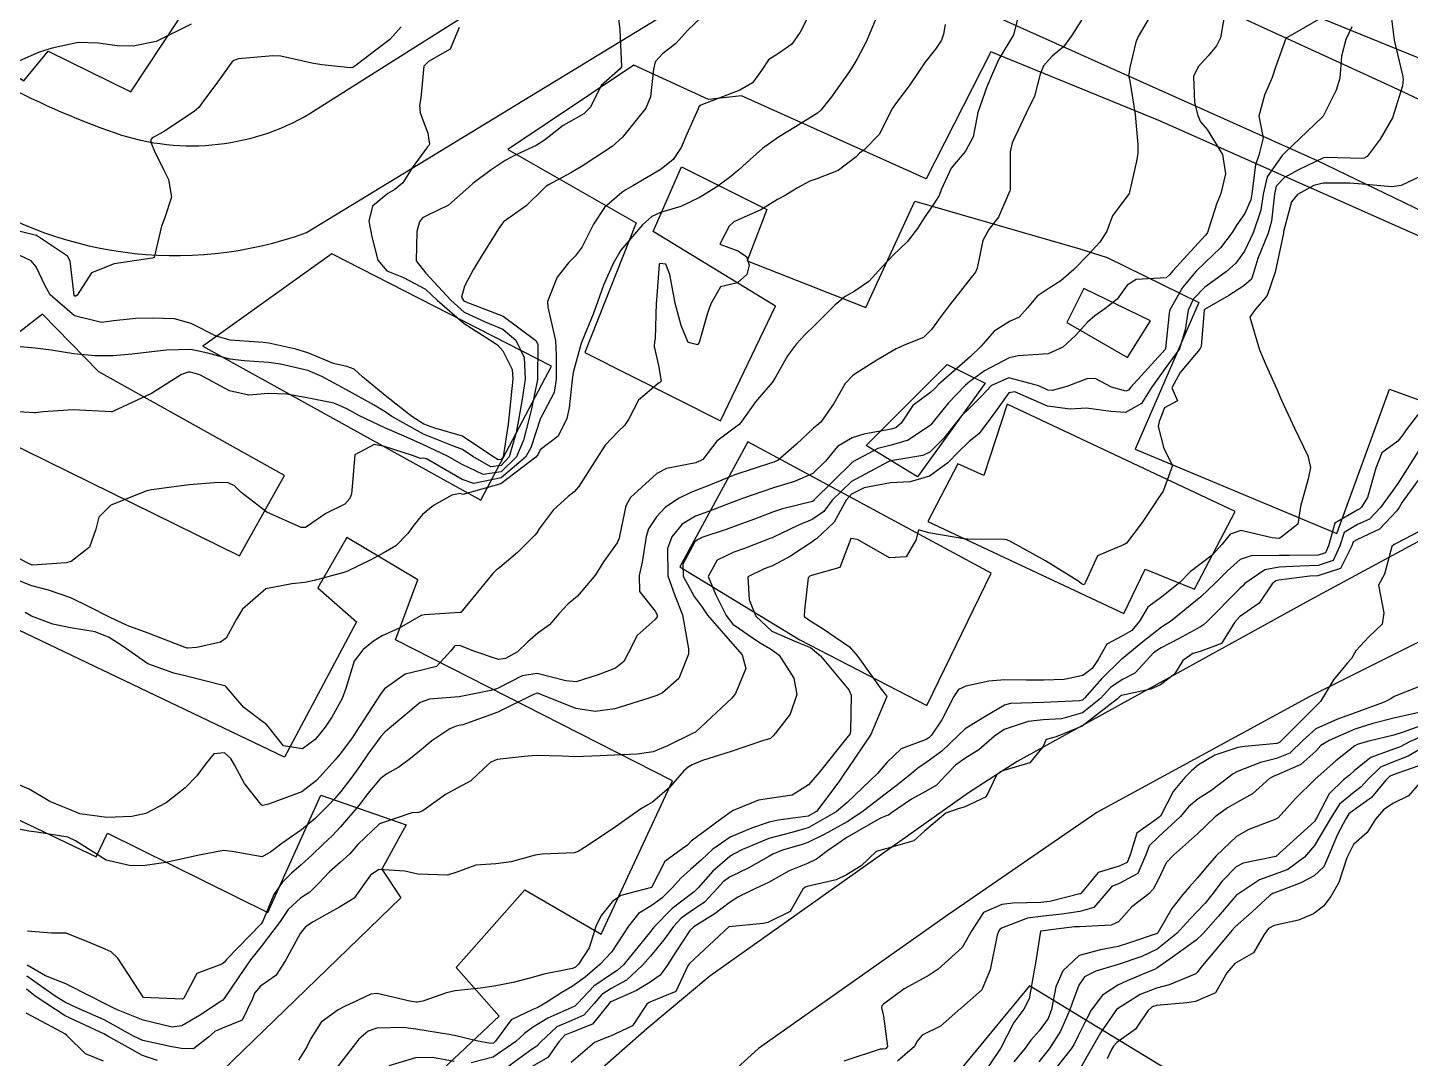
# Model space of a CAD drawing. Header units: metres. Extents: x 318500 to 325275, y 7408834 to 7428799.
# Drawn here: x 323416.3 to 323487.3, y 7419790 to 7419842.9 of the extents above; entities that cross this region are included whole.
import ezdxf

# ---------------------------------------------------------------- set-up
doc = ezdxf.new("R2010")
doc.units = ezdxf.units.M
doc.header["$MEASUREMENT"] = 0
for name, color, linetype in [('Curvas de Nivel 1m', 11, 'Continuous'), ('Curvas de Nivel 5m', 15, 'Continuous'), ('Edificações', 30, 'Continuous'), ('Vias Primárias', 230, 'Continuous')]:
    doc.layers.add(name, color=color, linetype=linetype)

msp = doc.modelspace()

# ---------------------------------------------------------------- linework, layer by layer
at = {"layer": 'Curvas de Nivel 1m', "flags": 128}
for points, elevation in [([(323456.929, 7419844.63), (323455.95, 7419842.704), (323455.526, 7419842.085), (323454.894, 7419841.636), (323454.339, 7419841.275), (323453.976, 7419840.729), (323453.508, 7419840.093), (323452.865, 7419839.729), (323451.157, 7419839.067), (323450.853, 7419838.956), (323450.761, 7419838.862), (323450.714, 7419838.771), (323450.146, 7419837.468), (323449.855, 7419836.78), (323449.445, 7419836.16), (323448.813, 7419835.658), (323448.273, 7419835.333), (323447.36, 7419834.812), (323447.009, 7419834.605), (323446.795, 7419834.467), (323445.915, 7419833.701), (323445.353, 7419832.841), (323444.758, 7419831.678), (323444.411, 7419831.195), (323444.064, 7419830.857), (323443.485, 7419830.117), (323442.978, 7419828.867), (323443.008, 7419828.575), (323443.392, 7419826.863), (323443.434, 7419826.111), (323443.428, 7419824.862), (323443.322, 7419824.202), (323442.64, 7419822.893), (323442.634, 7419822.876), (323442.128, 7419821.367), (323441.858, 7419820.881), (323440.599, 7419819.823), (323439.205, 7419819.53), (323438.598, 7419819.728), (323436.768, 7419820.789), (323436.609, 7419820.832), (323436.467, 7419820.81), (323436.058, 7419820.958), (323434.617, 7419821.428), (323434.082, 7419821.524), (323433.093, 7419821.003), (323432.961, 7419819.372), (323432.931, 7419819.005), (323432.831, 7419818.762), (323432.582, 7419818.472), (323431.606, 7419817.988), (323430.564, 7419817.269), (323430.335, 7419817.262), (323428.575, 7419818.055), (323427.249, 7419819.08), (323426.916, 7419819.408), (323426.595, 7419819.565), (323426.102, 7419819.587), (323424.593, 7419819.455), (323422.653, 7419819.201), (323422.591, 7419819.192), (323422.41, 7419819.143), (323420.573, 7419818.423), (323419.952, 7419817.791), (323419.806, 7419817.178), (323419.467, 7419816.26), (323418.535, 7419815.521), (323418.278, 7419815.449), (323416.532, 7419815.327), (323416.337, 7419815.419), (323414.546, 7419816.349)], 757), ([(323470.927, 7419844.163), (323469.888, 7419842.515), (323469.482, 7419841.94), (323468.894, 7419841.471), (323468.447, 7419840.976), (323468.284, 7419840.539), (323467.99, 7419839.416), (323467.555, 7419838.549), (323466.835, 7419837.02), (323466.746, 7419836.646), (323466.736, 7419836.561), (323466.735, 7419834.626), (323466.728, 7419834.561), (323466.14, 7419833.206), (323465.648, 7419832.571), (323465.328, 7419832.011), (323465.051, 7419830.577), (323464.951, 7419830.373), (323464.743, 7419830.112), (323464.066, 7419829.254), (323463.56, 7419828.597), (323463.193, 7419828.122), (323462.702, 7419827.433), (323462.28, 7419827.03), (323461.29, 7419826.624), (323460.879, 7419826.437), (323460.687, 7419826.321), (323459.899, 7419825.859), (323458.674, 7419825.083), (323458.274, 7419824.666), (323457.692, 7419823.637), (323457.026, 7419822.684), (323456.812, 7419822.512), (323456.635, 7419822.363), (323455.77, 7419821.552), (323454.804, 7419820.708), (323454.67, 7419820.649), (323454.609, 7419820.631), (323454.488, 7419820.591), (323452.602, 7419819.976), (323451.266, 7419819.429), (323450.594, 7419819.16), (323450.314, 7419819.052), (323449.751, 7419818.778), (323449.049, 7419818.319), (323448.575, 7419817.82), (323448.168, 7419817.194), (323448.05, 7419816.798), (323447.849, 7419815.492), (323447.694, 7419814.803), (323447.704, 7419813.984), (323448.512, 7419812.971), (323448.607, 7419812.789), (323448.616, 7419812.682), (323448.506, 7419812.549), (323447.582, 7419811.715), (323447.132, 7419810.81), (323446.904, 7419810.384), (323446.468, 7419810.04), (323445.592, 7419809.704), (323444.457, 7419809.342), (323443.919, 7419809.394), (323442.463, 7419809.765), (323441.686, 7419809.657), (323440.452, 7419809.026), (323440.365, 7419808.987), (323440.079, 7419808.906), (323438.446, 7419808.578), (323436.935, 7419808.455), (323436.443, 7419808.278), (323434.876, 7419806.973), (323434.639, 7419806.765), (323434.423, 7419806.533), (323433.763, 7419805.637), (323433.332, 7419804.996), (323432.945, 7419804.448), (323432.381, 7419803.717), (323432.049, 7419803.339), (323431.738, 7419803.016), (323431.05, 7419802.336), (323430.357, 7419801.738), (323429.354, 7419801.045), (323428.788, 7419800.609), (323428.34, 7419800.362), (323426.79, 7419800.636), (323426.344, 7419800.681), (323425.022, 7419800.42), (323424.338, 7419800.282), (323423.394, 7419800.064), (323422.332, 7419799.91), (323421.592, 7419799.89), (323420.335, 7419800.184), (323418.756, 7419801.186), (323418.352, 7419801.374), (323416.77, 7419801.629), (323416.355, 7419801.685), (323415.049, 7419801.932)], 753), ([(323446.518, 7419844.419), (323446.695, 7419842.823), (323446.786, 7419840.917), (323446.718, 7419840.822), (323445.737, 7419839.967), (323445.185, 7419838.845), (323444.847, 7419838.513), (323443.787, 7419837.914), (323442.833, 7419837.157), (323442.396, 7419836.877), (323441.322, 7419836.393), (323440.818, 7419836.119), (323440.089, 7419835.633), (323439.146, 7419834.925), (323438.96, 7419834.765), (323438.795, 7419834.597), (323437.91, 7419833.811), (323436.775, 7419833.27), (323436.564, 7419833.163), (323436.412, 7419832.955), (323436.271, 7419832.463), (323436.25, 7419830.957), (323436.741, 7419830.329), (323438.024, 7419828.937), (323438.711, 7419828.328), (323439.79, 7419827.828), (323440.698, 7419827.452), (323441.361, 7419826.89), (323441.789, 7419825.991), (323441.839, 7419824.882), (323441.677, 7419823.862), (323441.505, 7419822.887), (323441.371, 7419822.147), (323441.016, 7419820.894), (323440.605, 7419820.447), (323440.074, 7419820.377), (323439.159, 7419820.922), (323438.615, 7419821.277), (323438.068, 7419821.486), (323436.627, 7419822.068), (323434.997, 7419822.975), (323434.643, 7419823.207), (323434.086, 7419823.551), (323432.66, 7419824.332), (323431.407, 7419825.023), (323430.673, 7419825.325), (323429.282, 7419825.657), (323428.677, 7419825.744), (323427.413, 7419825.82), (323426.672, 7419825.917), (323425.554, 7419826.224), (323424.679, 7419826.401), (323423.427, 7419826.381), (323422.677, 7419826.288), (323421.666, 7419826.164), (323420.674, 7419826.09), (323419.767, 7419826.085), (323418.675, 7419826.19), (323417.504, 7419826.381), (323416.679, 7419826.472), (323415.326, 7419826.595)], 759), ([(323467.402, 7419844.553), (323466.91, 7419842.56), (323466.148, 7419841.31), (323465.826, 7419840.571), (323465.548, 7419839.895), (323465.084, 7419838.578), (323465.039, 7419838.387), (323464.838, 7419837.33), (323464.444, 7419836.586), (323463.704, 7419835.709), (323463.202, 7419834.604), (323463.087, 7419834.314), (323462.788, 7419833.838), (323462.284, 7419833.111), (323461.974, 7419832.618), (323461.452, 7419831.935), (323460.756, 7419831.269), (323460.151, 7419830.639), (323459.488, 7419829.899), (323458.731, 7419829.386), (323458.259, 7419829.135), (323457.734, 7419828.675), (323457.225, 7419828.169), (323456.705, 7419827.664), (323456.22, 7419827.172), (323455.773, 7419826.699), (323455.298, 7419826.09), (323454.672, 7419824.951), (323454.512, 7419824.712), (323453.665, 7419823.714), (323452.966, 7419822.735), (323452.818, 7419822.556), (323452.635, 7419822.426), (323451.681, 7419821.697), (323450.968, 7419820.765), (323450.608, 7419820.585), (323449.099, 7419820.292), (323448.603, 7419820.049), (323447.254, 7419818.81), (323447.009, 7419818.388), (323446.684, 7419816.818), (323446.661, 7419816.716), (323446.555, 7419816.489), (323445.862, 7419815.508), (323445.445, 7419814.836), (323444.519, 7419813.74), (323444.034, 7419813.335), (323443.59, 7419812.859), (323443.094, 7419812.271), (323442.494, 7419811.835), (323441.969, 7419811.397), (323441.448, 7419810.885), (323440.828, 7419810.542), (323440.474, 7419810.496), (323439.196, 7419810.919), (323438.484, 7419811.202), (323438.229, 7419811.188), (323438.016, 7419810.935), (323437.286, 7419810.124), (323436.465, 7419809.929), (323435.679, 7419809.744), (323434.621, 7419808.977), (323434.448, 7419808.766), (323433.294, 7419806.997), (323432.949, 7419806.475), (323432.411, 7419805.731), (323432.08, 7419805.339), (323431.8, 7419805.016), (323431.13, 7419804.282), (323430.38, 7419803.692), (323428.661, 7419803.056), (323428.369, 7419802.991), (323428.314, 7419803.005), (323428.263, 7419803.062), (323427.437, 7419804.126), (323426.912, 7419805.082), (323426.732, 7419805.413), (323426.409, 7419805.695), (323425.859, 7419805.645), (323425.406, 7419805.1), (323424.979, 7419804.516), (323424.382, 7419803.898), (323423.407, 7419803.124), (323422.364, 7419802.586), (323421.643, 7419802.431), (323420.362, 7419802.377), (323418.978, 7419802.57), (323418.366, 7419802.819), (323418.1, 7419802.927), (323417.436, 7419803.204), (323416.379, 7419803.828), (323415.335, 7419804.287)], 754), ([(323459.946, 7419843.623), (323459.533, 7419842.654), (323459.351, 7419842.208), (323458.89, 7419841.331), (323458.635, 7419840.913), (323458.472, 7419840.666), (323457.559, 7419839.378), (323457.02, 7419838.687), (323456.848, 7419838.533), (323455.711, 7419837.831), (323454.836, 7419837.301), (323454.021, 7419836.722), (323453.386, 7419836.167), (323452.814, 7419835.64), (323452.324, 7419835.231), (323451.677, 7419834.757), (323451.137, 7419834.423), (323450.792, 7419834.217), (323449.822, 7419833.743), (323448.78, 7419833.438), (323448.34, 7419833.233), (323447.858, 7419832.804), (323446.757, 7419831.502), (323446.352, 7419830.826), (323445.863, 7419829.703), (323445.545, 7419828.838), (323445.336, 7419828.215), (323444.758, 7419826.849), (323444.688, 7419826.67), (323444.296, 7419825.231), (323444.254, 7419824.854), (323444.1, 7419823.404), (323443.977, 7419822.857), (323443.529, 7419821.959), (323442.616, 7419821.257), (323442.481, 7419821.002), (323442.393, 7419820.873), (323440.596, 7419819.507), (323438.633, 7419818.971), (323438.591, 7419818.982), (323438.505, 7419819.017), (323438.066, 7419818.935), (323437.125, 7419818.402), (323436.575, 7419817.932), (323436.129, 7419817.394), (323435.821, 7419816.961), (323435.192, 7419816.329), (323434.545, 7419815.95), (323433.916, 7419815.613), (323432.679, 7419815.008), (323432.529, 7419814.953), (323431.001, 7419814.549), (323430.524, 7419814.451), (323429.863, 7419814.38), (323428.521, 7419814.115), (323427.32, 7419813.078), (323427.018, 7419812.567), (323426.487, 7419811.585), (323426.2, 7419811.377), (323424.976, 7419811.105), (323424.513, 7419811.076), (323424.48, 7419811.081), (323424.383, 7419811.111), (323422.491, 7419811.851), (323421.41, 7419812.243), (323420.503, 7419812.673), (323419.497, 7419813.18), (323418.515, 7419813.657), (323417.364, 7419814.058), (323416.516, 7419814.281), (323414.849, 7419814.922)], 756), ([(323450.917, 7419843.51), (323450.175, 7419842.777), (323449.567, 7419842.116), (323448.892, 7419841.588), (323448.509, 7419841.172), (323448.419, 7419840.797), (323448.274, 7419839.383), (323448.035, 7419838.802), (323446.835, 7419837.303), (323446.307, 7419836.828), (323445.421, 7419836.241), (323444.815, 7419835.856), (323444.182, 7419835.483), (323443.034, 7419834.868), (323442.895, 7419834.773), (323442.797, 7419834.665), (323441.891, 7419833.775), (323440.771, 7419832.991), (323440.718, 7419832.954), (323440.671, 7419832.901), (323440.462, 7419832.6), (323439.422, 7419830.92), (323439.175, 7419830.492), (323438.731, 7419829.658), (323438.566, 7419829.088), (323438.669, 7419828.931), (323438.719, 7419828.883), (323438.798, 7419828.849), (323440.708, 7419828.117), (323442.389, 7419826.875), (323442.492, 7419826.677), (323442.474, 7419824.873), (323442.17, 7419823.354), (323442.043, 7419822.879), (323441.757, 7419821.749), (323441.399, 7419820.888), (323440.602, 7419820.133), (323439.676, 7419819.989), (323438.606, 7419820.508), (323437.845, 7419820.938), (323436.618, 7419821.512), (323435.631, 7419821.959), (323434.631, 7419822.377), (323433.342, 7419822.999), (323432.646, 7419823.382), (323432.009, 7419823.657), (323430.653, 7419823.926), (323429.594, 7419824.107), (323428.656, 7419824.146), (323427.647, 7419824.067), (323426.652, 7419824.28), (323425.135, 7419825.105), (323424.662, 7419825.24), (323424.535, 7419825.239), (323424.198, 7419825.117), (323422.65, 7419824.153), (323420.707, 7419823.236), (323420.64, 7419823.213), (323420.601, 7419823.21), (323418.641, 7419823.311), (323417.098, 7419823.213), (323416.697, 7419823.161), (323416.639, 7419823.16), (323415.32, 7419823.24)], 758), ([(323477.744, 7419843.59), (323477.528, 7419842.414), (323477.328, 7419841.991), (323476.896, 7419841.484), (323476.395, 7419840.92), (323476.141, 7419840.431), (323476.208, 7419839.082), (323476.365, 7419838.427), (323476.514, 7419838.093), (323476.843, 7419837.706), (323477.639, 7419836.412), (323477.795, 7419835.43), (323477.561, 7419834.412), (323477.332, 7419833.874), (323476.872, 7419832.419), (323476.834, 7419832.355), (323476.769, 7419832.284), (323475.089, 7419830.445), (323474.941, 7419830.253), (323474.745, 7419830.09), (323473.208, 7419830.008), (323472.738, 7419829.706), (323472.224, 7419828.988), (323471.602, 7419828.491), (323471.08, 7419828.131), (323470.71, 7419827.809), (323470.09, 7419827.119), (323469.44, 7419826.519), (323468.687, 7419826.188), (323467.15, 7419826.08), (323466.684, 7419825.981), (323465.424, 7419825.315), (323464.672, 7419824.764), (323464.451, 7419824.583), (323463.579, 7419823.673), (323462.724, 7419822.609), (323462.687, 7419822.562), (323462.639, 7419822.514), (323461.498, 7419821.75), (323460.623, 7419821.503), (323459.938, 7419821.322), (323458.701, 7419820.659), (323458.609, 7419820.584), (323456.683, 7419818.689), (323456.638, 7419818.641), (323456.589, 7419818.609), (323455.055, 7419818.233), (323454.58, 7419818.069), (323453.607, 7419817.692), (323452.569, 7419817.315), (323452.149, 7419817.163), (323450.962, 7419816.764), (323450.684, 7419816.643), (323450.556, 7419816.524), (323449.937, 7419815.379), (323449.952, 7419814.776), (323450.519, 7419813.72), (323450.92, 7419813.17), (323451.207, 7419812.76), (323452.488, 7419811.291), (323452.983, 7419810.732), (323453.17, 7419810.029), (323452.64, 7419808.737), (323452.448, 7419808.508), (323450.575, 7419806.768), (323450.429, 7419806.684), (323449.14, 7419806.062), (323448.415, 7419805.757), (323447.592, 7419805.623), (323446.411, 7419805.575), (323445.693, 7419805.549), (323444.41, 7419805.492), (323443.745, 7419805.521), (323442.41, 7419805.569), (323441.78, 7419805.509), (323440.407, 7419805.36), (323440.084, 7419805.226), (323439.733, 7419804.91), (323439.055, 7419804.255), (323438.385, 7419803.909), (323437.751, 7419803.565), (323436.889, 7419802.945), (323436.589, 7419802.727), (323436.367, 7419802.643), (323436.026, 7419802.614), (323434.361, 7419802.053), (323433.251, 7419800.996), (323432.837, 7419800.508), (323432.336, 7419800.063), (323431.774, 7419799.57), (323431.263, 7419799.021), (323430.785, 7419798.553), (323430.308, 7419798.243), (323429.675, 7419797.663), (323429.26, 7419797.045), (323428.277, 7419795.755), (323427.734, 7419795.068), (323427.141, 7419794.192), (323426.39, 7419793.088), (323426.32, 7419793.008), (323426.238, 7419792.947), (323425.112, 7419792.216), (323424.219, 7419791.681), (323423.723, 7419791.612), (323422.223, 7419791.98), (323420.866, 7419792.524), (323420.235, 7419792.835), (323419.58, 7419793.177), (323418.25, 7419793.843), (323417.216, 7419794.245), (323416.264, 7419794.796)], 751), ([(323473.862, 7419843.409), (323473.317, 7419842.474), (323473.196, 7419842.185), (323472.886, 7419840.883), (323472.822, 7419840.539), (323472.819, 7419840.481), (323472.876, 7419840.181), (323473.163, 7419838.475), (323473.29, 7419836.929), (323473.286, 7419836.473), (323473.229, 7419836.069), (323472.871, 7419834.479), (323472.855, 7419834.423), (323472.798, 7419834.349), (323471.995, 7419833.275), (323471.7, 7419832.491), (323471.341, 7419831.917), (323470.758, 7419831.286), (323470.01, 7419830.511), (323469.335, 7419829.928), (323468.735, 7419829.55), (323468.124, 7419829.144), (323467.628, 7419828.541), (323467.191, 7419828.067), (323466.709, 7419827.842), (323465.917, 7419827.346), (323465.244, 7419826.572), (323464.684, 7419826.024), (323463.065, 7419824.604), (323462.869, 7419824.405), (323462.664, 7419824.225), (323461.747, 7419823.526), (323461.134, 7419822.625), (323460.876, 7419822.388), (323460.635, 7419822.319), (323459.229, 7419822.053), (323458.628, 7419821.867), (323457.87, 7419821.423), (323457.252, 7419820.68), (323456.604, 7419820.044), (323455.67, 7419819.628), (323454.596, 7419819.301), (323452.939, 7419818.735), (323452.683, 7419818.644), (323452.588, 7419818.607), (323451.249, 7419818.091), (323450.576, 7419817.844), (323449.902, 7419817.445), (323449.364, 7419816.782), (323449.144, 7419816.191), (323449.166, 7419814.784), (323449.521, 7419813.779), (323449.919, 7419812.776), (323450.224, 7419811.033), (323450.221, 7419810.773), (323449.722, 7419809.516), (323448.892, 7419808.786), (323448.594, 7419808.643), (323448.448, 7419808.591), (323448.144, 7419808.492), (323446.441, 7419807.956), (323445.431, 7419807.826), (323444.441, 7419807.976), (323442.603, 7419808.714), (323442.449, 7419808.761), (323442.262, 7419808.686), (323440.439, 7419807.78), (323438.642, 7419807.137), (323438.432, 7419807.094), (323438.295, 7419807.068), (323437.976, 7419806.935), (323437.048, 7419806.317), (323436.413, 7419805.79), (323435.96, 7419805.403), (323435.346, 7419804.966), (323434.743, 7419804.626), (323434.391, 7419804.358), (323433.759, 7419803.61), (323433.292, 7419802.996), (323432.359, 7419801.905), (323431.922, 7419801.446), (323431.481, 7419801.019), (323430.905, 7419800.46), (323430.334, 7419799.948), (323429.845, 7419799.52), (323429.372, 7419799.044), (323428.937, 7419798.424), (323428.377, 7419797.059), (323428.289, 7419796.916), (323426.509, 7419795.086), (323426.403, 7419794.952), (323426.266, 7419794.849), (323424.986, 7419794.375), (323424.315, 7419793.109), (323424.281, 7419793.068), (323424.239, 7419793.054), (323422.24, 7419793.14), (323420.926, 7419795.16), (323420.585, 7419795.477), (323420.274, 7419795.612), (323419.509, 7419795.947), (323418.282, 7419796.434), (323417.517, 7419796.436), (323416.283, 7419796.55)], 752), ([(323486.28, 7419843.656), (323486.446, 7419842.297), (323486.883, 7419840.491), (323486.912, 7419840.29), (323486.875, 7419839.946), (323486.364, 7419838.297), (323485.733, 7419837.2), (323485.057, 7419836.317), (323484.916, 7419836.231), (323484.829, 7419836.221), (323482.903, 7419836.265), (323482.829, 7419836.244), (323481.542, 7419835.636), (323480.813, 7419835.242), (323480.397, 7419834.785), (323480.3, 7419834.378), (323480.158, 7419833), (323479.984, 7419832.382), (323479.451, 7419831.084), (323479.254, 7419830.392), (323479.124, 7419830.015), (323478.739, 7419829.67), (323477.96, 7419829.179), (323476.721, 7419828.459), (323476.697, 7419828.443), (323476.691, 7419828.42), (323476.55, 7419826.565), (323476.48, 7419826.423), (323475.462, 7419825.222), (323475.039, 7419824.444), (323475.33, 7419823.77), (323474.654, 7419823.404), (323474.383, 7419822.713), (323474.332, 7419822.453), (323474.623, 7419821.326), (323475.067, 7419820.443), (323474.597, 7419819.127), (323474.31, 7419818.736), (323474.127, 7419818.455), (323473.517, 7419817.519), (323472.705, 7419816.469), (323472.625, 7419816.404), (323472.559, 7419816.371), (323471.218, 7419815.822), (323470.622, 7419814.499), (323470.528, 7419814.322), (323470.405, 7419814.378), (323470.262, 7419814.504), (323468.545, 7419815.549), (323466.747, 7419816.548), (323466.561, 7419816.64), (323466.455, 7419816.659), (323464.561, 7419816.672), (323464.466, 7419816.677), (323462.566, 7419816.998), (323462.033, 7419817.151), (323461.896, 7419816.617), (323461.405, 7419815.764), (323460.546, 7419815.713), (323458.905, 7419816.655), (323458.561, 7419816.704), (323458.54, 7419816.68), (323458.536, 7419816.66), (323457.988, 7419815.219), (323456.532, 7419814.799), (323456.449, 7419814.773), (323456.373, 7419814.692), (323456.177, 7419813.03), (323456.157, 7419812.694), (323456.507, 7419812.463), (323457.083, 7419812.1), (323458.487, 7419811.146), (323458.925, 7419810.653), (323460.058, 7419809.034), (323460.395, 7419808.631), (323460.41, 7419808.591), (323459.582, 7419806.643), (323458.404, 7419804.895), (323458.229, 7419804.663), (323457.939, 7419804.213), (323456.8, 7419802.684), (323456.368, 7419802.455), (323454.826, 7419802.245), (323454.364, 7419802.139), (323453.465, 7419801.827), (323452.356, 7419801.376), (323451.469, 7419800.753), (323450.895, 7419800.209), (323450.334, 7419799.704), (323449.832, 7419799.271), (323449.401, 7419798.779), (323448.858, 7419798.239), (323448.306, 7419797.851), (323447.657, 7419797.442), (323447.149, 7419796.807), (323446.276, 7419795.464), (323445.679, 7419794.829), (323444.912, 7419794.188), (323444.253, 7419793.705), (323443.715, 7419793.388), (323442.894, 7419792.863), (323442.484, 7419792.62), (323442.235, 7419792.519), (323441.124, 7419791.989), (323440.317, 7419790.898), (323440.209, 7419790.799), (323440.08, 7419790.773), (323439.341, 7419790.913), (323438.214, 7419791.178), (323437.913, 7419791.234), (323436.219, 7419791.52), (323435.583, 7419791.597), (323434.219, 7419791.561), (323433.786, 7419791.417), (323433.298, 7419790.994), (323432.196, 7419789.573)], 748), ([(323435.465, 7419842.972), (323434.893, 7419842.328), (323433.163, 7419841.006), (323432.996, 7419840.891), (323432.878, 7419840.872), (323431.405, 7419841.025), (323430.881, 7419841.115), (323429.298, 7419841.467), (323428.884, 7419841.478), (323427.127, 7419841.33), (323426.882, 7419841.243), (323426.797, 7419841.175), (323426.73, 7419841.091), (323425.952, 7419840.011), (323425.28, 7419839.106), (323425.096, 7419838.857), (323424.843, 7419838.622), (323423.268, 7419837.575), (323422.823, 7419837.335), (323422.689, 7419837.275), (323422.605, 7419837.143), (323422.648, 7419836.972), (323422.815, 7419836.592), (323423.286, 7419835.614), (323423.523, 7419835.129), (323423.679, 7419834.234), (323423.319, 7419833.132), (323423.161, 7419832.737), (323422.793, 7419831.139), (323422.74, 7419831.105), (323422.694, 7419831.095), (323420.736, 7419830.81), (323419.572, 7419830.341), (323418.84, 7419829.189), (323418.767, 7419829.142), (323418.719, 7419829.148), (323418.69, 7419829.19), (323418.488, 7419830.944), (323418.35, 7419831.196), (323416.756, 7419832.268), (323415.419, 7419832.581)], 761), ([(323424.695, 7419843.113), (323422.891, 7419842.227), (323421.707, 7419841.977), (323420.888, 7419841.995), (323419.932, 7419842.137), (323418.89, 7419842.173), (323417.555, 7419841.879), (323416.884, 7419841.67), (323415.874, 7419841.235)], 762), ([(323484.271, 7419842.972), (323483.977, 7419842.329), (323483.755, 7419841.474), (323483.654, 7419840.332), (323483.474, 7419839.73), (323482.852, 7419838.489), (323482.801, 7419838.39), (323482.762, 7419838.341), (323480.831, 7419836.506), (323480.702, 7419836.372), (323479.929, 7419835.267), (323479.722, 7419834.386), (323479.607, 7419833.568), (323479.212, 7419832.393), (323478.761, 7419831.456), (323478.32, 7419830.839), (323477.841, 7419830.409), (323477.21, 7419829.948), (323476.738, 7419829.603), (323476.152, 7419829.005), (323475.876, 7419828.433), (323475.72, 7419827.419), (323475.425, 7419826.439), (323474.68, 7419825.414), (323473.985, 7419824.457), (323473.48, 7419823.64), (323472.651, 7419823.174), (323471.913, 7419823.219), (323470.653, 7419823.39), (323469.815, 7419823.35), (323468.655, 7419823.504), (323466.984, 7419824.228), (323466.664, 7419824.182), (323465.979, 7419823.231), (323465.501, 7419822.567), (323465.125, 7419822.081), (323464.627, 7419821.68), (323464.064, 7419821.143), (323463.536, 7419820.596), (323462.603, 7419819.904), (323461.603, 7419819.617), (323460.599, 7419819.56), (323459.243, 7419819.297), (323458.593, 7419818.985), (323458.316, 7419818.664), (323457.707, 7419817.539), (323456.788, 7419816.687), (323456.653, 7419816.594), (323456.557, 7419816.519), (323455.452, 7419815.795), (323454.539, 7419815.296), (323454.115, 7419815.138), (323453.278, 7419814.729), (323453.344, 7419813.554), (323453.673, 7419812.723), (323454.499, 7419811.952), (323455.806, 7419811.381), (323456.486, 7419811.1), (323457, 7419810.682), (323458.454, 7419808.932), (323458.577, 7419808.658), (323458.544, 7419806.771), (323458.506, 7419806.659), (323458.428, 7419806.548), (323456.924, 7419804.682), (323456.39, 7419804.048), (323455.551, 7419803.529), (323454.38, 7419803.36), (323453.82, 7419803.276), (323452.525, 7419802.738), (323452.369, 7419802.635), (323451.94, 7419802.321), (323450.354, 7419801.167), (323450.172, 7419800.952), (323449.904, 7419800.774), (323449.004, 7419800.12), (323448.32, 7419798.79), (323446.755, 7419798.372), (323446.309, 7419798.055), (323445.765, 7419797.361), (323445.492, 7419796.832), (323445.123, 7419795.682), (323444.57, 7419794.846), (323444.42, 7419794.696), (323444.267, 7419794.618), (323442.795, 7419794.332), (323442.26, 7419794.181), (323441.229, 7419793.912), (323440.252, 7419793.714), (323439.539, 7419793.622), (323438.248, 7419793.484), (323437.802, 7419793.38), (323436.578, 7419792.947), (323436.295, 7419792.894), (323436.239, 7419792.894), (323435.924, 7419792.955), (323434.246, 7419793.347), (323433.914, 7419793.316), (323433.267, 7419792.995), (323432.571, 7419792.669), (323432.232, 7419792.51), (323431.362, 7419791.879), (323430.832, 7419791.024), (323430.629, 7419790.603), (323430.199, 7419789.918)], 749), ([(323487.793, 7419835.297), (323486.808, 7419834.829), (323486.338, 7419834.766), (323484.809, 7419834.894), (323484.181, 7419834.955), (323482.809, 7419834.945), (323482.331, 7419834.823), (323481.48, 7419834.36), (323481.175, 7419833.984), (323480.771, 7419832.459), (323480.763, 7419832.378), (323480.335, 7419830.376), (323479.936, 7419829.178), (323479.258, 7419828.392), (323479.046, 7419828.064), (323479.539, 7419826.387), (323479.879, 7419825.579), (323480.419, 7419824.374), (323480.662, 7419823.808), (323481.332, 7419822.36), (323482.019, 7419820.95), (323482.164, 7419820.347), (323482.029, 7419819.774), (323481.648, 7419818.354), (323481.499, 7419817.434), (323480.565, 7419816.697), (323480.193, 7419816.746), (323478.571, 7419817.119), (323478.038, 7419816.928), (323477.62, 7419816.404), (323477.109, 7419815.854), (323476.545, 7419815.418), (323475.97, 7419814.997), (323475.447, 7419814.436), (323474.523, 7419813.706), (323473.804, 7419813.17), (323473.382, 7419812.461), (323472.984, 7419811.984), (323472.499, 7419811.713), (323471.695, 7419811.278), (323471.248, 7419810.488), (323470.939, 7419810.027), (323470.468, 7419809.672), (323469.511, 7419809.468), (323468.463, 7419809.43), (323467.577, 7419809.425), (323466.463, 7419809.444), (323465.649, 7419809.375), (323464.458, 7419809.119), (323464.09, 7419808.951), (323463.85, 7419808.589), (323463.226, 7419807.387), (323462.7, 7419806.606), (323462.569, 7419806.467), (323462.427, 7419806.387), (323461.145, 7419805.897), (323460.409, 7419805.208), (323459.928, 7419804.637), (323458.377, 7419803.147), (323457.813, 7419802.668), (323456.362, 7419801.854), (323455.465, 7419801.593), (323454.356, 7419801.298), (323452.991, 7419800.73), (323452.565, 7419800.518), (323452.345, 7419800.378), (323451.466, 7419799.62), (323450.716, 7419798.764), (323450.522, 7419798.562), (323450.315, 7419798.411), (323449.378, 7419797.705), (323448.477, 7419796.788), (323448.393, 7419796.685), (323448.288, 7419796.551), (323446.881, 7419794.811), (323446.565, 7419794.516), (323446.263, 7419794.334), (323445.365, 7419793.721), (323444.542, 7419792.845), (323444.394, 7419792.692), (323444.237, 7419792.617), (323443.01, 7419792.08), (323442.221, 7419791.597), (323441.799, 7419791.294), (323441.354, 7419790.883), (323440.202, 7419790.08), (323439.062, 7419789.781)], 747), ([(323487.756, 7419823.171), (323487.059, 7419822.284), (323486.9, 7419822.022), (323486.631, 7419821.699), (323485.815, 7419821.109), (323485.506, 7419820.307), (323485.082, 7419818.8), (323484.777, 7419818.317), (323484.685, 7419818.222), (323484.588, 7419818.176), (323483.411, 7419817.498), (323483.075, 7419816.335), (323482.922, 7419815.967), (323482.553, 7419815.853), (323481.086, 7419815.828), (323480.552, 7419815.834), (323479.114, 7419815.822), (323478.548, 7419815.621), (323477.895, 7419815.044), (323477.254, 7419814.409), (323476.523, 7419813.713), (323474.961, 7419812.443), (323474.689, 7419812.266), (323474.505, 7419812.15), (323473.549, 7419811.405), (323472.481, 7419810.528), (323472.45, 7419810.501), (323472.418, 7419810.471), (323471.438, 7419809.512), (323470.556, 7419808.498), (323470.449, 7419808.408), (323470.317, 7419808.371), (323468.448, 7419808.287), (323466.763, 7419808.23), (323466.446, 7419808.143), (323465.402, 7419807.528), (323464.433, 7419806.923), (323464.067, 7419806.585), (323463.236, 7419805.779), (323462.409, 7419805.18), (323462.06, 7419804.958), (323461.661, 7419804.617), (323460.959, 7419804.057), (323460.385, 7419803.634), (323459.119, 7419802.649), (323458.365, 7419802.157), (323457.188, 7419801.507), (323456.354, 7419801.09), (323456.06, 7419800.986), (323455.055, 7419800.703), (323454.556, 7419800.499), (323454.345, 7419800.382), (323453.291, 7419799.77), (323452.329, 7419799.313), (323451.996, 7419799.074), (323451.717, 7419798.749), (323451.038, 7419798.03), (323450.301, 7419797.531), (323449.852, 7419797.219), (323449.461, 7419796.778), (323448.965, 7419796.101), (323448.275, 7419795.263), (323447.868, 7419794.796), (323447.033, 7419794.034), (323446.252, 7419793.6), (323445.776, 7419793.298), (323445.376, 7419792.833), (323444.843, 7419792.229), (323444.227, 7419791.958), (323443.456, 7419791.623), (323442.641, 7419790.866), (323442.433, 7419790.643), (323442.206, 7419790.478), (323440.699, 7419789.396)], 746), ([(323488.098, 7419820.268), (323486.87, 7419818.563), (323486.701, 7419818.288), (323486.656, 7419818.222), (323486.587, 7419818.122), (323485.701, 7419817.175), (323484.565, 7419816.66), (323484.354, 7419816.531), (323484.275, 7419816.323), (323483.701, 7419815.164), (323482.537, 7419814.791), (323482.118, 7419814.765), (323480.533, 7419814.569), (323480.375, 7419814.529), (323480.194, 7419814.373), (323479.52, 7419813.38), (323478.513, 7419812.681), (323478.261, 7419812.394), (323477.591, 7419811.307), (323476.487, 7419810.91), (323476.113, 7419810.799), (323475.609, 7419810.433), (323475.168, 7419809.741), (323474.461, 7419809.188), (323473.951, 7419808.962), (323472.452, 7419808.635), (323472.346, 7419808.577), (323472.245, 7419808.473), (323470.436, 7419807.076), (323469.098, 7419806.52), (323468.578, 7419806.377), (323468.422, 7419806.014), (323467.752, 7419805.194), (323466.404, 7419804.788), (323466.229, 7419804.727), (323466.031, 7419804.556), (323465.509, 7419803.438), (323464.375, 7419802.914), (323464.124, 7419802.833), (323463.435, 7419802.594), (323462.361, 7419801.691), (323461.788, 7419801.183), (323460.351, 7419800.778), (323459.862, 7419800.637), (323459.091, 7419799.897), (323458.332, 7419799.434), (323457.81, 7419799.186), (323456.322, 7419798.83), (323456.215, 7419798.798), (323456.099, 7419798.692), (323455.444, 7419797.558), (323454.294, 7419796.984), (323454.062, 7419796.945), (323452.29, 7419796.76), (323450.271, 7419794.888), (323450.219, 7419794.823), (323450.194, 7419794.771), (323449.577, 7419793.449), (323448.242, 7419792.893), (323448.165, 7419792.867), (323448.078, 7419792.792), (323447.342, 7419791.684), (323446.215, 7419791.144), (323445.976, 7419791.061), (323445.392, 7419790.832), (323444.199, 7419789.792)], 744), ([(323487.766, 7419817.078), (323486.562, 7419816.448), (323486.452, 7419816.401), (323486.329, 7419816.293), (323485.961, 7419814.876), (323485.653, 7419814.299), (323485.929, 7419812.883), (323485.838, 7419812.297), (323485.142, 7419811.661), (323484.489, 7419810.939), (323484.253, 7419810.544), (323484.06, 7419810.316), (323483.345, 7419809.449), (323482.669, 7419808.337), (323482.448, 7419808.108), (323480.708, 7419806.366), (323480.561, 7419806.235), (323480.427, 7419806.183), (323478.779, 7419806.032), (323478.424, 7419805.975), (323477.241, 7419805.585), (323476.41, 7419805.084), (323476.052, 7419804.779), (323475.702, 7419804.43), (323475.111, 7419803.717), (323474.447, 7419802.449), (323474.369, 7419802.376), (323473.245, 7419801.577), (323472.903, 7419800.464), (323472.748, 7419800.062), (323472.341, 7419799.878), (323471.262, 7419799.56), (323470.381, 7419798.499), (323470.353, 7419798.466), (323470.319, 7419798.454), (323468.777, 7419798.059), (323468.312, 7419798.009), (323466.873, 7419797.983), (323466.31, 7419797.913), (323465.369, 7419797.499), (323464.77, 7419796.573), (323464.281, 7419795.704), (323463.046, 7419794.598), (323462.578, 7419794.292), (323462.263, 7419794.118), (323461.299, 7419793.575), (323460.242, 7419792.793), (323460.156, 7419792.717), (323460.136, 7419792.632), (323460.233, 7419792.184), (323460.441, 7419790.628), (323460.34, 7419790.497), (323460.209, 7419790.487), (323460.059, 7419790.482), (323458.202, 7419789.872)], 743), ([(323487.667, 7419809.066), (323486.455, 7419808.597), (323486.276, 7419808.468), (323485.941, 7419808.295), (323484.444, 7419807.745), (323483.548, 7419807.43), (323482.436, 7419806.925), (323481.781, 7419806.35), (323481.091, 7419805.689), (323480.416, 7419805.406), (323479.581, 7419805.21), (323478.405, 7419804.734), (323478.181, 7419804.615), (323477.891, 7419804.398), (323477.045, 7419803.755), (323476.384, 7419803.333), (323475.885, 7419802.92), (323475.478, 7419802.433), (323474.359, 7419801.381), (323473.88, 7419800.93), (323473.71, 7419800.456), (323473.293, 7419799.503), (323472.328, 7419798.984), (323471.959, 7419798.842), (323471.653, 7419798.48), (323471.034, 7419797.765), (323470.306, 7419797.555), (323469.397, 7419797.421), (323468.302, 7419797.3), (323467.635, 7419797.202), (323466.292, 7419796.691), (323466.206, 7419796.637), (323466.148, 7419796.552), (323466.076, 7419796.342), (323465.714, 7419794.558), (323465.283, 7419793.537), (323464.24, 7419792.611), (323464.223, 7419792.598), (323464.196, 7419792.581), (323463.153, 7419791.669), (323462.219, 7419791.198), (323461.942, 7419790.884), (323461.823, 7419790.614), (323460.956, 7419789.869)], 742), ([(323488.02, 7419807.841), (323486.442, 7419807.477), (323485.35, 7419807.212), (323484.436, 7419806.912), (323483.113, 7419806.33), (323482.692, 7419806.07), (323482.422, 7419805.793), (323481.656, 7419805.107), (323480.403, 7419804.553), (323480.267, 7419804.507), (323480.043, 7419804.374), (323479.17, 7419803.6), (323478.381, 7419803.156), (323477.891, 7419802.883), (323477.266, 7419802.407), (323476.361, 7419801.548), (323475.124, 7419800.438), (323474.743, 7419800.045), (323474.331, 7419799.176), (323474.079, 7419798.697), (323473.856, 7419798.455), (323472.988, 7419797.786), (323472.298, 7419797.025), (323471.917, 7419796.854), (323470.294, 7419796.769), (323470.041, 7419796.757), (323468.29, 7419796.539), (323468.015, 7419794.79), (323467.976, 7419794.533), (323467.71, 7419793.074), (323467.432, 7419792.538), (323466.921, 7419791.852), (323466.263, 7419790.549), (323466.244, 7419790.515), (323466.209, 7419790.476), (323464.916, 7419788.569)], 741), ([(323488.435, 7419806.772), (323487.272, 7419806.277), (323486.72, 7419805.991), (323486.424, 7419805.887), (323485.256, 7419805.463), (323484.407, 7419804.788), (323484.166, 7419804.551), (323483.851, 7419804.318), (323483.118, 7419803.6), (323482.468, 7419802.339), (323482.368, 7419802.177), (323480.375, 7419800.37), (323478.702, 7419800.029), (323478.342, 7419799.846), (323477.624, 7419799.107), (323477.084, 7419798.409), (323476.748, 7419797.979), (323476.307, 7419797.525), (323475.774, 7419796.952), (323475.314, 7419796.435), (323474.282, 7419795.624), (323473.489, 7419795.246), (323472.274, 7419794.837), (323471.127, 7419794.487), (323470.562, 7419794.199), (323470.259, 7419793.77), (323469.912, 7419792.838), (323469.802, 7419792.507), (323469.324, 7419791.413), (323468.757, 7419790.522), (323468.203, 7419789.832)], 739), ([(323488.44, 7419806.27), (323487.175, 7419805.522), (323486.414, 7419805.236), (323485.751, 7419804.956), (323485.063, 7419804.303), (323484.754, 7419803.947), (323484.391, 7419803.686), (323483.641, 7419803.061), (323483.176, 7419802.328), (323482.356, 7419800.933), (323481.848, 7419800.348), (323480.985, 7419799.716), (323480.336, 7419799.463), (323479.53, 7419799.18), (323478.358, 7419798.39), (323478.336, 7419798.374), (323478.319, 7419798.352), (323477.419, 7419797.288), (323476.65, 7419796.415), (323476.287, 7419796.073), (323474.957, 7419795.12), (323474.272, 7419794.635), (323474.152, 7419794.57), (323473.838, 7419794.454), (323472.737, 7419793.991), (323472.26, 7419793.77), (323471.475, 7419793.259), (323470.898, 7419792.49), (323470.668, 7419792.059), (323470.22, 7419791.173), (323470.004, 7419790.713), (323469.869, 7419790.505), (323468.692, 7419789.02)], 738), ([(323487.664, 7419805.018), (323486.404, 7419804.564), (323486.215, 7419804.48), (323486.025, 7419804.294), (323485.28, 7419803.408), (323484.377, 7419802.763), (323484.127, 7419802.561), (323483.969, 7419802.316), (323483.546, 7419801.506), (323483.053, 7419800.329), (323482.832, 7419799.843), (323482.336, 7419799.391), (323481.656, 7419799.024), (323480.322, 7419798.517), (323480.216, 7419798.476), (323480.069, 7419798.373), (323479.154, 7419797.535), (323478.296, 7419796.766), (323478.11, 7419796.575), (323477.956, 7419796.395), (323476.531, 7419794.675), (323476.34, 7419794.419), (323476.308, 7419794.381), (323476.269, 7419794.355), (323474.907, 7419793.794), (323474.258, 7419793.622), (323473.413, 7419793.298), (323472.241, 7419792.549), (323472.197, 7419792.514), (323472.16, 7419792.471), (323471.378, 7419791.327), (323470.903, 7419790.49), (323470.198, 7419789.254)], 737), ([(323487.85, 7419804.268), (323487.18, 7419803.487), (323486.382, 7419803.098), (323485.899, 7419802.773), (323485.493, 7419802.299), (323485.062, 7419801.604), (323484.357, 7419801.001), (323484.023, 7419800.315), (323483.61, 7419799.041), (323483.193, 7419798.327), (323482.826, 7419797.819), (323482.306, 7419797.43), (323481.547, 7419797.106), (323480.297, 7419796.829), (323479.994, 7419796.673), (323479.776, 7419796.375), (323479.224, 7419795.437), (323478.275, 7419794.882), (323477.86, 7419794.396), (323477.279, 7419793.38), (323476.248, 7419792.926), (323475.804, 7419792.87), (323474.244, 7419792.73), (323474.031, 7419792.665), (323473.809, 7419792.454), (323473.172, 7419791.515), (323472.215, 7419790.828), (323472.039, 7419790.646), (323471.938, 7419790.474), (323471.717, 7419789.989)], 736), ([(323422.972, 7419789.903), (323422.2, 7419790.158), (323420.419, 7419791.158), (323420.212, 7419791.276), (323420.013, 7419791.363), (323418.225, 7419792.202), (323416.687, 7419793.213), (323416.245, 7419793.568)], 749), ([(323420.197, 7419789.874), (323419.263, 7419790.237), (323418.307, 7419791.189), (323418.211, 7419791.265), (323418.044, 7419791.361), (323416.227, 7419792.337)], 748), ([(323438.199, 7419789.844), (323437.082, 7419790.06), (323436.201, 7419790.035), (323434.848, 7419789.622)], 747)]:
    msp.add_lwpolyline(points, dxfattribs=dict(at, elevation=elevation))
at = {"layer": 'Curvas de Nivel 5m', "flags": 128}
for points, elevation in [([(323482.922, 7419843.556), (323480.992, 7419842.45), (323480.91, 7419842.405), (323480.885, 7419842.37), (323480.356, 7419840.91), (323480.18, 7419840.38), (323479.786, 7419839.466), (323479.51, 7419838.39), (323479.73, 7419837.278), (323479.503, 7419836.39), (323479.33, 7419835.884), (323479.147, 7419834.395), (323479.099, 7419834.092), (323478.785, 7419833.391), (323478.373, 7419832.807), (323478.131, 7419832.406), (323477.544, 7419831.63), (323476.755, 7419830.881), (323476.285, 7419830.427), (323475.585, 7419829.589), (323474.938, 7419828.447), (323474.894, 7419828.27), (323474.715, 7419826.45), (323474.689, 7419826.399), (323472.929, 7419824.467), (323472.81, 7419824.326), (323472.667, 7419824.269), (323471.945, 7419824.481), (323471.093, 7419824.915), (323470.674, 7419824.897), (323469.65, 7419824.515), (323468.895, 7419824.298), (323468.667, 7419824.32), (323468.213, 7419824.535), (323466.674, 7419824.958), (323465.775, 7419824.563), (323465.246, 7419823.986), (323464.652, 7419823.4), (323464.236, 7419822.997), (323463.917, 7419822.591), (323463.354, 7419821.875), (323462.618, 7419821.144), (323462.26, 7419820.969), (323460.611, 7419820.687), (323460.566, 7419820.676), (323460.468, 7419820.632), (323458.6, 7419819.63), (323457.6, 7419818.675), (323457.167, 7419818.095), (323456.575, 7419817.671), (323455.871, 7419817.396), (323454.561, 7419816.753), (323454.532, 7419816.739), (323454.459, 7419816.712), (323453.094, 7419816.19), (323452.549, 7419816.006), (323451.7, 7419815.595), (323451.241, 7419814.759), (323451.609, 7419813.841), (323452.159, 7419812.745), (323452.503, 7419812.307), (323453.817, 7419811.393), (323454.484, 7419810.996), (323454.887, 7419810.706), (323455.636, 7419809.525), (323455.793, 7419808.697), (323455.45, 7419807.69), (323454.693, 7419806.707), (323454.571, 7419806.565), (323454.426, 7419806.443), (323454.016, 7419806.308), (323452.415, 7419805.762), (323450.948, 7419805.302), (323450.405, 7419805.083), (323450.205, 7419804.97), (323449.98, 7419804.774), (323449.246, 7419803.923), (323448.376, 7419803.174), (323448.136, 7419803.032), (323447.754, 7419802.799), (323446.36, 7419801.816), (323444.879, 7419800.842), (323444.557, 7419800.637), (323444.346, 7419800.567), (323442.708, 7419800.503), (323442.344, 7419800.447), (323441.116, 7419800.11), (323440.337, 7419800.005), (323439.312, 7419799.938), (323438.33, 7419799.564), (323437.847, 7419799.415), (323436.328, 7419799.475), (323435.658, 7419799.632), (323434.331, 7419799.707), (323433.902, 7419799.41), (323433.584, 7419798.991), (323433.063, 7419798.244), (323432.301, 7419797.772), (323431.804, 7419797.508), (323430.955, 7419797.023), (323430.556, 7419796.758), (323430.284, 7419796.424), (323429.531, 7419795.041), (323429.036, 7419794.27), (323428.25, 7419793.716), (323427.948, 7419793.361), (323427.835, 7419793.066), (323427.317, 7419791.98), (323426.217, 7419791.53), (323425.909, 7419791.399), (323425.575, 7419791.096), (323424.804, 7419790.504), (323424.204, 7419790.511), (323423.696, 7419790.609), (323422.208, 7419790.926), (323421.726, 7419791.145), (323420.222, 7419791.991), (323418.796, 7419792.617), (323418.235, 7419792.88), (323417.717, 7419793.198), (323416.255, 7419794.225)], 750), ([(323438.452, 7419842.935), (323437.993, 7419841.835), (323436.883, 7419841.201), (323436.631, 7419840.954), (323436.48, 7419839.332), (323436.415, 7419838.957), (323436.45, 7419838.56), (323436.836, 7419837.522), (323436.921, 7419836.949), (323436.893, 7419836.886), (323436.828, 7419836.804), (323436.032, 7419835.741), (323435.559, 7419834.969), (323435.141, 7419834.628), (323434.792, 7419834.416), (323434.002, 7419833.771), (323433.821, 7419832.994), (323433.963, 7419832.193), (323434.27, 7419830.987), (323434.742, 7419830.439), (323435.595, 7419830.109), (323436.728, 7419829.499), (323437.328, 7419828.944), (323438.702, 7419827.74), (323440.018, 7419826.91), (323440.423, 7419826.64), (323440.684, 7419826.335), (323441.164, 7419825.382), (323441.204, 7419824.892), (323441.15, 7419824.405), (323441, 7419822.895), (323440.964, 7419822.567), (323440.717, 7419820.898), (323440.609, 7419820.764), (323440.447, 7419820.741), (323440.173, 7419820.907), (323438.626, 7419821.964), (323437.202, 7419822.373), (323436.634, 7419822.567), (323436.013, 7419822.959), (323434.656, 7419824.052), (323433.485, 7419824.998), (323433.061, 7419825.391), (323432.675, 7419825.529), (323431.998, 7419825.696), (323430.682, 7419826.231), (323430.073, 7419826.428), (323428.687, 7419826.733), (323428.386, 7419826.765), (323426.687, 7419826.884), (323425.979, 7419827.097), (323424.699, 7419827.739), (323423.843, 7419827.983), (323422.703, 7419828.023), (323421.853, 7419828.003), (323420.701, 7419827.871), (323420.085, 7419827.79), (323418.704, 7419828.132), (323417.461, 7419829.209), (323417.193, 7419829.681), (323416.734, 7419830.653), (323416.474, 7419830.961), (323415.892, 7419831.233)], 760), ([(323463.409, 7419843.097), (323463.319, 7419842.604), (323463.217, 7419842.294), (323462.898, 7419841.824), (323462.361, 7419841.144), (323462.009, 7419840.623), (323461.556, 7419839.943), (323460.856, 7419839.021), (323460.695, 7419838.799), (323460.611, 7419838.642), (323460.021, 7419837.465), (323459.238, 7419836.656), (323459.006, 7419836.48), (323458.825, 7419836.307), (323457.899, 7419835.589), (323456.807, 7419835.178), (323456.45, 7419835.049), (323455.817, 7419834.7), (323455.18, 7419834.32), (323454.791, 7419834.1), (323453.929, 7419833.576), (323452.775, 7419833.067), (323452.555, 7419832.962), (323452.309, 7419832.747), (323451.826, 7419831.82), (323452.757, 7419831.47), (323453.203, 7419831.181), (323453.336, 7419830.731), (323453.215, 7419830.261), (323452.736, 7419829.831), (323451.865, 7419829.621), (323451.37, 7419828.76), (323451.205, 7419828.27), (323450.772, 7419826.769), (323450.689, 7419826.645), (323450.2, 7419826.775), (323449.847, 7419827.635), (323449.544, 7419828.782), (323449.274, 7419830.253), (323449.062, 7419830.787), (323448.75, 7419830.82), (323448.722, 7419830.79), (323448.578, 7419828.936), (323448.568, 7419828.792), (323448.511, 7419826.974), (323448.483, 7419826.793), (323448.455, 7419826.561), (323448.678, 7419825.59), (323448.823, 7419824.788), (323448.746, 7419824.712), (323448.668, 7419824.669), (323447.659, 7419823.801), (323447.149, 7419822.812), (323446.944, 7419822.507), (323446.631, 7419822.213), (323445.95, 7419821.5), (323445.513, 7419820.836), (323444.595, 7419819.378), (323444.347, 7419819.098), (323444.042, 7419818.855), (323443.282, 7419818.16), (323442.565, 7419817.207), (323442.435, 7419816.999), (323442.333, 7419816.873), (323441.448, 7419815.985), (323440.535, 7419815.208), (323440.358, 7419815.078), (323440.172, 7419814.905), (323438.765, 7419813.178), (323438.56, 7419812.929), (323438.533, 7419812.906), (323438.51, 7419812.907), (323436.672, 7419812.784), (323436.507, 7419812.743), (323435.372, 7419812.092), (323434.491, 7419811.707), (323434.045, 7419811.428), (323433.502, 7419810.995), (323433.062, 7419810.41), (323432.63, 7419809.007), (323432.445, 7419808.491), (323431.915, 7419807.535), (323431.571, 7419807.019), (323431.056, 7419806.388), (323430.413, 7419805.902), (323429.433, 7419806.063), (323428.639, 7419807.057), (323428.543, 7419807.17), (323428.432, 7419807.239), (323427.399, 7419808.035), (323426.487, 7419809.089), (323426.45, 7419809.122), (323426.405, 7419809.136), (323424.458, 7419809.63), (323423.799, 7419809.781), (323422.467, 7419810.275), (323421.195, 7419811.159), (323420.487, 7419811.623), (323419.76, 7419811.909), (323418.494, 7419812.123), (323417.591, 7419812.298), (323416.495, 7419812.724), (323416.175, 7419812.903)], 755), ([(323487.7, 7419821.198), (323487.11, 7419820.283), (323486.602, 7419819.482), (323485.747, 7419818.303), (323485.19, 7419817.702), (323484.577, 7419817.422), (323483.882, 7419817.015), (323483.657, 7419816.329), (323483.311, 7419815.566), (323482.545, 7419815.323), (323481.612, 7419815.286), (323480.543, 7419815.229), (323479.817, 7419815.101), (323478.782, 7419814.387), (323478.659, 7419814.258), (323478.527, 7419814.133), (323476.812, 7419812.415), (323476.659, 7419812.266), (323476.506, 7419812.167), (323475.376, 7419811.557), (323474.49, 7419811.096), (323474.102, 7419810.837), (323473.751, 7419810.457), (323473.14, 7419809.793), (323472.465, 7419809.445), (323471.892, 7419809.045), (323471.372, 7419808.486), (323470.443, 7419807.756), (323469.366, 7419807.443), (323468.439, 7419807.398), (323467.663, 7419807.313), (323466.433, 7419806.898), (323465.936, 7419806.557), (323465.131, 7419805.857), (323464.412, 7419805.412), (323463.924, 7419805.07), (323463.475, 7419804.594), (323462.96, 7419804.033), (323462.387, 7419803.712), (323461.671, 7419803.327), (323460.653, 7419802.627), (323460.493, 7419802.505), (323460.368, 7419802.457), (323460.052, 7419802.32), (323458.357, 7419801.347), (323457.352, 7419800.675), (323456.792, 7419800.235), (323456.34, 7419800.016), (323455.399, 7419799.635), (323454.325, 7419799.048), (323454.101, 7419798.936), (323453.633, 7419798.72), (323452.757, 7419798.29), (323452.309, 7419798.004), (323451.595, 7419797.457), (323450.496, 7419796.767), (323450.288, 7419796.579), (323449.567, 7419795.487), (323449.125, 7419794.781), (323448.766, 7419794.281), (323448.257, 7419793.917), (323447.549, 7419793.502), (323446.241, 7419792.908), (323446.187, 7419792.875), (323446.143, 7419792.821), (323445.29, 7419791.769), (323444.217, 7419791.338), (323443.87, 7419791.198), (323443.567, 7419790.856), (323443.004, 7419790.06), (323442.197, 7419789.601)], 745), ([(323488.44, 7419807.301), (323486.91, 7419806.759), (323486.433, 7419806.598), (323485.15, 7419806.303), (323484.597, 7419806.139), (323484.426, 7419806.051), (323483.456, 7419805.283), (323482.4, 7419804.34), (323481.389, 7419803.351), (323480.489, 7419802.368), (323480.369, 7419802.286), (323478.985, 7419801.763), (323478.36, 7419801.401), (323477.31, 7419800.406), (323476.861, 7419799.893), (323476.333, 7419799.262), (323475.936, 7419798.816), (323475.596, 7419798.431), (323475.037, 7419797.711), (323474.322, 7419796.45), (323474.29, 7419796.425), (323472.817, 7419795.933), (323472.283, 7419795.763), (323471.377, 7419795.579), (323470.278, 7419795.287), (323469.437, 7419794.512), (323469.085, 7419793.69), (323468.858, 7419792.521), (323468.691, 7419792.065), (323468.223, 7419791.419), (323467.806, 7419790.944), (323467.5, 7419790.537), (323466.918, 7419789.828)], 740)]:
    msp.add_lwpolyline(points, dxfattribs=dict(at, elevation=elevation))
at = {"layer": 'Edificações'}
for points in [[(323428.534, 7419867.351), (323424.013, 7419869.61), (323410.309, 7419849.15), (323414.331, 7419846.551), (323412.045, 7419842.782), (323416.093, 7419840.209), (323417.355, 7419841.732), (323421.587, 7419839.631), (323431.909, 7419855.252), (323441.485, 7419850.49), (323445.872, 7419859.298), (323450.739, 7419857.367), (323456.181, 7419870.136), (323441.123, 7419876.474), (323435.625, 7419863.915), (323428.534, 7419867.351)], [(323506.68, 7419832.876), (323491.177, 7419839.962), (323481.256, 7419844.006), (323482.008, 7419845.649), (323478.297, 7419847.714), (323477.404, 7419846.123), (323470.122, 7419849.784), (323471.718, 7419854.536), (323467.725, 7419857.023), (323470.582, 7419860.088), (323491.922, 7419850.361), (323493.956, 7419849.644), (323496.352, 7419853.68), (323515.143, 7419845.233), (323513.178, 7419840.762), (323516.325, 7419839.589), (323513.929, 7419835.506), (323508.762, 7419837.477), (323506.68, 7419832.876)], [(323413.978, 7419822.306), (323427.178, 7419815.811), (323429.477, 7419819.944), (323419.954, 7419825.258), (323417.057, 7419828.228), (323414.102, 7419825.931), (323412.525, 7419827.768), (323414.43, 7419829.802), (323404.776, 7419838.397), (323403.189, 7419835.985), (323397.869, 7419839.331), (323390.445, 7419827.256), (323394.517, 7419825.551), (323397.67, 7419831.521), (323399.115, 7419830.471), (323394.583, 7419823.779), (323397.604, 7419821.483), (323400.625, 7419825.223), (323402.201, 7419824.239), (323406.613, 7419818.314)], [(323439.563, 7419818.676), (323443.195, 7419825.545), (323431.909, 7419831.311), (323425.293, 7419826.581), (323439.563, 7419818.676)], [(323473.945, 7419827.878), (323470.515, 7419829.533), (323469.647, 7419827.8), (323472.762, 7419825.988), (323473.945, 7419827.878)], [(323461.984, 7419819.867), (323459.34, 7419821.478), (323463.495, 7419825.629), (323465.459, 7419824.673), (323461.984, 7419819.867)], [(323473.672, 7419815.133), (323476.195, 7419814.109), (323478.291, 7419818.086), (323466.575, 7419823.601), (323465.393, 7419819.938), (323464.052, 7419820.529), (323462.515, 7419817.575), (323472.568, 7419812.849), (323473.672, 7419815.133)], [(323453.273, 7419821.674), (323449.774, 7419815.241), (323455.936, 7419811.508), (323462.456, 7419808.132), (323465.755, 7419814.923), (323453.273, 7419821.674)], [(323435.182, 7419811.501), (323436.321, 7419814.589), (323432.676, 7419816.758), (323431.202, 7419814.162), (323433.18, 7419812.419), (323429.49, 7419805.473), (323414.249, 7419812.756), (323410.167, 7419804.964), (323419.823, 7419800.354), (323420.403, 7419801.574), (323428.624, 7419797.507), (323431.345, 7419803.52), (323435.727, 7419802.009), (323434.486, 7419799.723), (323435.455, 7419798.251), (323425.187, 7419788.313), (323430.927, 7419783.16), (323440.505, 7419792.187), (323438.297, 7419794.68), (323441.826, 7419798.67), (323445.743, 7419796.384), (323449.399, 7419804.263)]]:
    msp.add_lwpolyline(points, close=True, dxfattribs=at)
for points in [[(323497.518, 7419827.88), (323474.362, 7419838.161), (323465.747, 7419841.689), (323462.421, 7419835.17), (323452.946, 7419839.432), (323451.251, 7419839.244), (323447.423, 7419840.999), (323440.941, 7419836.67), (323447.53, 7419832.909), (323444.898, 7419826.252), (323451.864, 7419822.742), (323454.687, 7419828.635), (323448.412, 7419832.458), (323449.856, 7419835.781), (323454.248, 7419833.587), (323453.244, 7419830.954), (323459.331, 7419828.572), (323461.841, 7419834.026), (323470.313, 7419831.581), (323471.716, 7419831.133), (323476.422, 7419828.813), (323473.159, 7419821.291), (323483.514, 7419816.965), (323486.212, 7419824.362), (323493.115, 7419821.855)], [(323477.483, 7419787.793), (323467.736, 7419793.735), (323462.488, 7419787.394)]]:
    msp.add_lwpolyline(points, dxfattribs=at)
at = {"layer": 'Vias Primárias'}
for points in [[(323415.833, 7419583.302), (323419.047, 7419572.746), (323421.03, 7419562.086), (323421.351, 7419557.374), (323421.618, 7419546.016), (323420.655, 7419534.774), (323419.854, 7419529.552), (323419.495, 7419524.986, 0.238184), (323422.135, 7419522.665), (323425.333, 7419521.775), (323439.384, 7419519.04), (323447.038, 7419517.341, 0.392019), (323449.506, 7419518.783), (323449.894, 7419520.081), (323454.112, 7419536.783), (323456.933, 7419548.508), (323462.14, 7419572.405), (323463.204, 7419579.599, 0.075507), (323463.151, 7419593.445, 0), (323461.926, 7419601.304, 0.173993), (323443.828, 7419629.608, 0.279998), (323404.325, 7419640.182, 0.277838)], [(323934.92, 7420316.776, 0), (323936.242, 7420308.849)], [(323715.644, 7420145.548, 0), (323709.04, 7420132.939)], [(323939.281, 7420278.615, 0), (323933.27, 7420270.921)], [(323836.404, 7420021.217), (323839.692, 7420014.547, -0.172492), (323840.737, 7420005.613, 0), (323839.679, 7420000.995, -0.226003), (323822.498, 7419987.869), (323816.045, 7419986.261), (323809.838, 7419985.761), (323797.857, 7419985.557), (323783.43, 7419986.553), (323778.024, 7419986.103, 0.920221), (323778.024, 7419984.652), (323787.034, 7419982.652), (323805.471, 7419977.44), (323826.967, 7419970.976), (323850.367, 7419962.962), (323868.105, 7419955.747), (323881.534, 7419947.778), (323892.006, 7419939.962), (323903.28, 7419930.644), (323910.885, 7419924.39)], [(323831.088, 7420001.787, 0), (323833.844, 7420008.443, 0.220888)], [(323544.841, 7419940.904), (323544.575, 7419931.83), (323543.853, 7419923.776, -0.071256), (323542.902, 7419919.746), (323539.866, 7419908.551), (323536.716, 7419897.395), (323534.816, 7419890.172), (323532.084, 7419880.686), (323529.197, 7419870.249), (323526.122, 7419859.394), (323522.781, 7419847.244), (323520.276, 7419839.186), (323518.374, 7419836.675), (323514.657, 7419832.811), (323510.329, 7419829.773), (323502.207, 7419832.467), (323486.153, 7419839.979), (323467.098, 7419848.749), (323455.661, 7419853.217, 0.300227), (323451.413, 7419852.308), (323442.345, 7419845.825), (323431.07, 7419838.689, -0.228544), (323420.815, 7419837.507, -0.082878), (323409.006, 7419843.957)], [(323412.374, 7419834.898, 0.245254), (323430.619, 7419832.407), (323451.747, 7419845.295), (323453.706, 7419846.64, -0.248972), (323457.963, 7419847.126), (323482.493, 7419836.112), (323498.382, 7419828.447), (323501.058, 7419823.769), (323482.127, 7419813.536), (323467.094, 7419805.247), (323464.592, 7419803.638), (323451.311, 7419794.227), (323448.089, 7419791.534), (323439.651, 7419784.097), (323425.906, 7419772.275), (323421.248, 7419767.964), (323413.089, 7419758.712)]]:
    msp.add_lwpolyline(points, format="xyb", dxfattribs=at)
msp.add_lwpolyline([(323550.425, 7419947.922), (323549.055, 7419930.579), (323547.935, 7419921.643), (323544.992, 7419909.013), (323540.284, 7419891.331), (323537.414, 7419880.526), (323534.162, 7419869.207), (323530.942, 7419858.209), (323527.338, 7419845.965), (323524.407, 7419836.91), (323523.031, 7419835.01), (323515.896, 7419827.66), (323505.883, 7419821.189), (323495.296, 7419815.188), (323482.13, 7419808.596), (323471.194, 7419802.628), (323463.573, 7419797.397), (323453.819, 7419790.515), (323448.528, 7419785.728)], dxfattribs=at)

doc.saveas('drawing.dxf')
